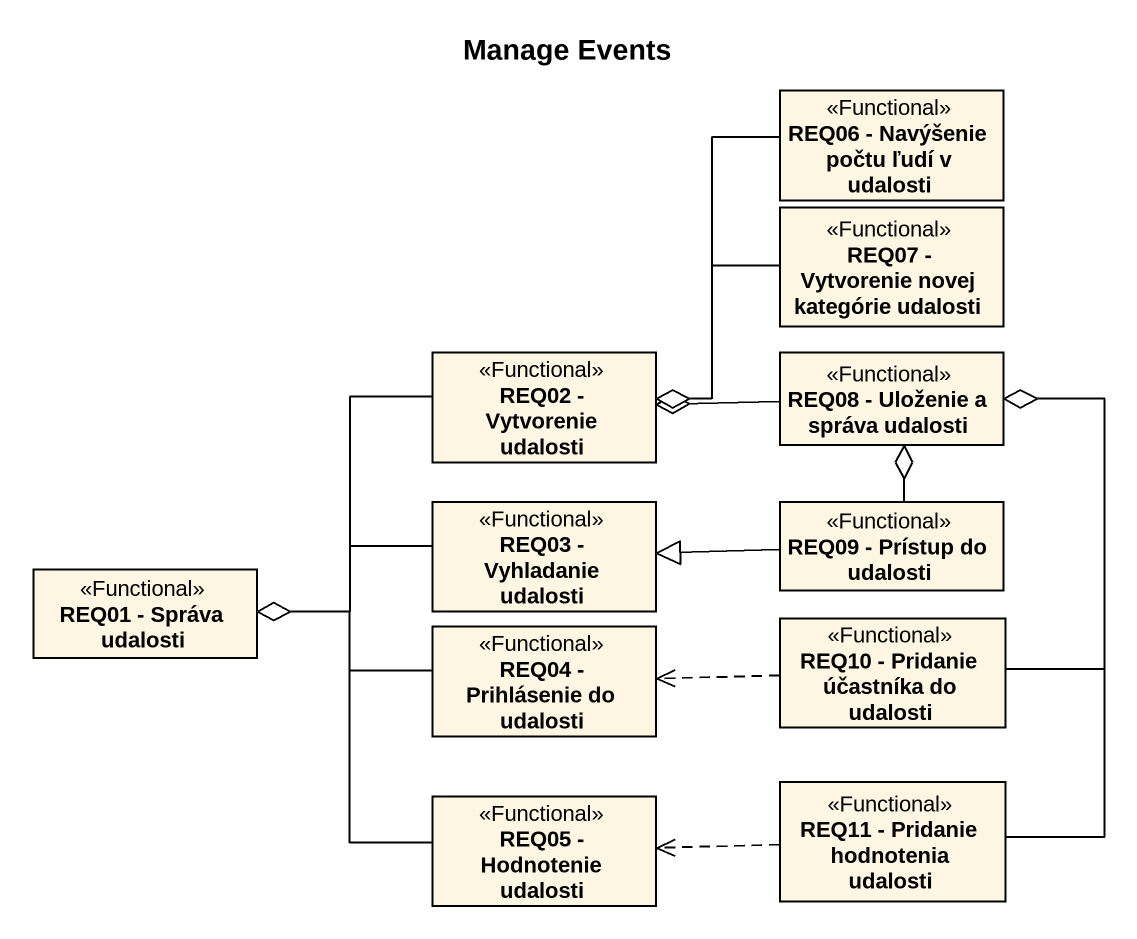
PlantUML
@startuml
title Manage Events
hide circle
hide empty members
class "REQ06 - Navýšenie počtu ľudí v udalosti" as REQ06_Navýšenie_počtu_ľudí <<Functional>>
class "REQ07 - Vytvorenie novej kategórie udalosti" as REQ07_Vytvorenie_novej <<Functional>>
class "REQ02 - Vytvorenie udalosti" as REQ02_Vytvorenie_udalosti <<Functional>>
class "REQ08 - Uloženie a správa udalosti" as REQ08_Uloženie_a_správa <<Functional>>
class "REQ03 - Vyhladanie udalosti" as REQ03_Vyhladanie_udalosti <<Functional>>
class "REQ09 - Prístup do udalosti" as REQ09_Prístup_do_udalosti <<Functional>>
class "REQ01 - Správa udalosti" as REQ01_Správa_udalosti <<Functional>>
class "REQ04 - Prihlásenie do udalosti" as REQ04_Prihlásenie_do <<Functional>>
class "REQ10 - Pridanie účastníka do udalosti" as REQ10_Pridanie_účastníka_do <<Functional>>
class "REQ11 - Pridanie hodnotenia udalosti" as REQ11_Pridanie_hodnotenia <<Functional>>
class "REQ05 - Hodnotenie udalosti" as REQ05_Hodnotenie_udalosti <<Functional>>
REQ06_Navýšenie_počtu_ľudí --o REQ02_Vytvorenie_udalosti
REQ07_Vytvorenie_novej -left-o REQ02_Vytvorenie_udalosti
REQ02_Vytvorenie_udalosti -left-o REQ01_Správa_udalosti
REQ08_Uloženie_a_správa -left-o REQ02_Vytvorenie_udalosti
REQ03_Vyhladanie_udalosti -left-o REQ01_Správa_udalosti
REQ09_Prístup_do_udalosti -up-o REQ08_Uloženie_a_správa
REQ09_Prístup_do_udalosti -left-|> REQ03_Vyhladanie_udalosti
REQ04_Prihlásenie_do -left-o REQ01_Správa_udalosti
REQ10_Pridanie_účastníka_do -up-o REQ08_Uloženie_a_správa
REQ10_Pridanie_účastníka_do .left.> REQ04_Prihlásenie_do
REQ11_Pridanie_hodnotenia -up-o REQ08_Uloženie_a_správa
REQ11_Pridanie_hodnotenia .left.> REQ05_Hodnotenie_udalosti
REQ05_Hodnotenie_udalosti -left-o REQ01_Správa_udalosti
@enduml
